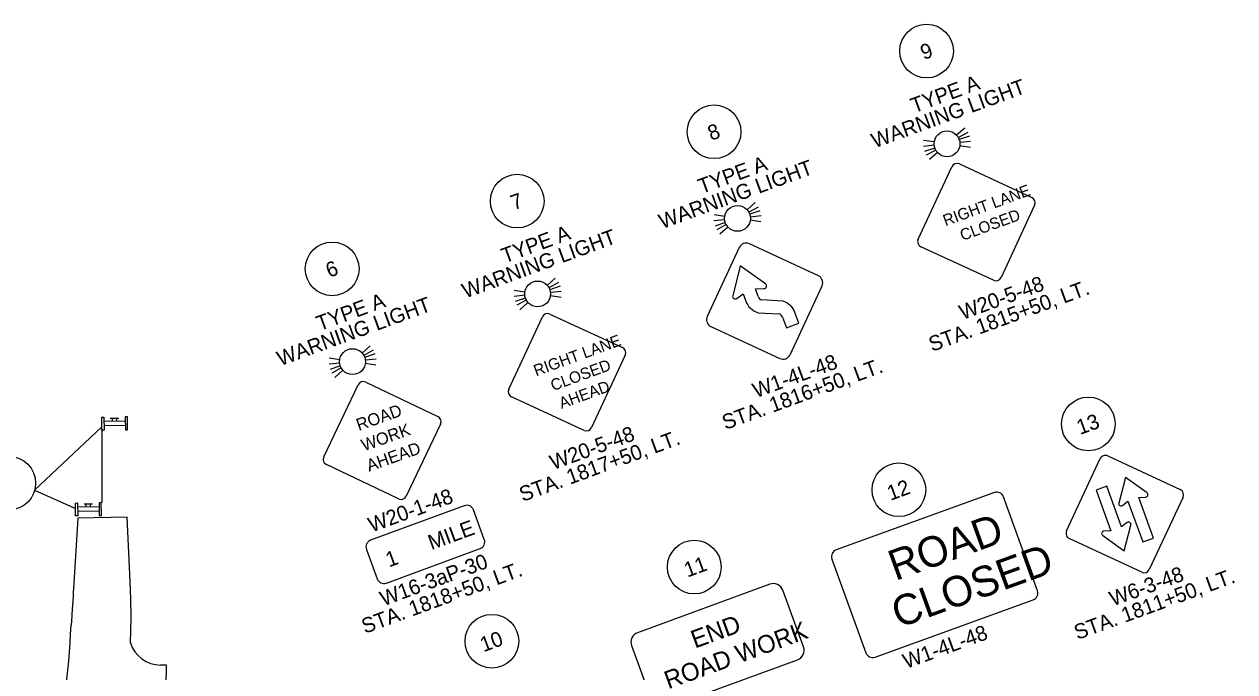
# Model space of a CAD drawing. Extents: x 134216 to 153308, y 327065 to 339865.
# Drawn here: x 152651 to 153215, y 331248 to 331550 of the extents above; entities that cross this region are included whole.
import ezdxf

# ---------------------------------------------------------------- set-up
doc = ezdxf.new("R2010")
doc.units = 0
for name, color, linetype in [('_CIVIL_CONSTRUCTION', 7, 'Continuous'), ('DR_P_Erosion_Control', 7, 'Continuous'), ('DR_P_Inlet_Protection', 7, 'Continuous'), ('SC_Shading2', 7, 'Continuous'), ('UT_X_Misc_Cells', 7, 'Continuous')]:
    doc.layers.add(name, color=color, linetype=linetype)

msp = doc.modelspace()

# ---------------------------------------------------------------- linework, layer by layer
at = {"layer": '_CIVIL_CONSTRUCTION'}
for p, q in [((152673.69, 331284.4), (152673.46, 331280.13)), ((152673.07, 331274.16), (152672.73, 331269.89)), ((152673.41, 331279.28), (152673.13, 331275.01))]:
    msp.add_line(p, q, dxfattribs=at)
for points in [[(152700.33, 331261.71), (152700.75, 331273.5), (152700.6, 331282.03), (152700.29, 331290.25), (152698.91, 331320.16), (152675.9, 331319.79), (152675.89, 331319.77), (152673.8, 331287), (152673.73, 331285.26)], [(152711.01, 331241.56), (152717.06, 331241.48), (152717.06, 331241.48), (152717.19, 331251.28), (152714.41, 331251.32)]]:
    msp.add_lwpolyline(points, dxfattribs=at)
for centre, radius, start, end in [((152287.11, 331287.09), 386, 347.4838, 357.4472), ((152714.61, 331266.32), 15.01, 197.9105, 269.2374)]:
    msp.add_arc(centre, radius, start, end, dxfattribs=at)
for points in [[(152673.44, 331279.79), (152673.44, 331279.72), (152673.43, 331279.65), (152673.43, 331279.58)], [(152673.45, 331279.92), (152673.45, 331279.87), (152673.45, 331279.83), (152673.44, 331279.79)], [(152673.46, 331280), (152673.45, 331279.97), (152673.45, 331279.95), (152673.45, 331279.92)], [(152673.46, 331280.13), (152673.46, 331280.09), (152673.46, 331280.05), (152673.46, 331280)], [(152673.7, 331284.62), (152673.7, 331284.56), (152673.69, 331284.5), (152673.69, 331284.45)], [(152673.69, 331284.45), (152673.69, 331284.43), (152673.69, 331284.42), (152673.69, 331284.4)], [(152673.73, 331285.22), (152673.72, 331285.06), (152673.71, 331284.9), (152673.7, 331284.75)], [(152673.7, 331284.75), (152673.7, 331284.73), (152673.7, 331284.72), (152673.7, 331284.7)], [(152673.7, 331284.7), (152673.7, 331284.68), (152673.7, 331284.65), (152673.7, 331284.62)], [(152673.73, 331285.26), (152673.73, 331285.25), (152673.73, 331285.23), (152673.73, 331285.22)], [(152673.09, 331274.41), (152673.08, 331274.33), (152673.07, 331274.24), (152673.07, 331274.16)], [(152673.1, 331274.54), (152673.1, 331274.53), (152673.09, 331274.51), (152673.09, 331274.5)], [(152673.09, 331274.5), (152673.09, 331274.47), (152673.09, 331274.44), (152673.09, 331274.41)], [(152673.11, 331274.75), (152673.11, 331274.7), (152673.1, 331274.64), (152673.1, 331274.58)], [(152673.1, 331274.58), (152673.1, 331274.57), (152673.1, 331274.55), (152673.1, 331274.54)], [(152673.12, 331274.84), (152673.12, 331274.81), (152673.11, 331274.78), (152673.11, 331274.75)], [(152673.13, 331275.01), (152673.13, 331274.98), (152673.13, 331274.95), (152673.12, 331274.92)], [(152673.12, 331274.92), (152673.12, 331274.89), (152673.12, 331274.87), (152673.12, 331274.84)], [(152673.42, 331279.49), (152673.42, 331279.43), (152673.42, 331279.38), (152673.41, 331279.32)], [(152673.41, 331279.32), (152673.41, 331279.31), (152673.41, 331279.29), (152673.41, 331279.28)], [(152673.43, 331279.58), (152673.43, 331279.55), (152673.43, 331279.52), (152673.42, 331279.49)]]:
    msp.add_open_spline(points, degree=2, dxfattribs=at)
at = {"layer": 'DR_P_Erosion_Control'}
for p, q in [((152686.82, 331362.11), (152655.75, 331332.73)), ((152655.75, 331332.73), (152674.42, 331324.42))]:
    msp.add_line(p, q, dxfattribs=at)
for centre in [(153071.12, 331537.34), (152972.14, 331499.73), (152880.47, 331467.42), (152794.3, 331435.89), (153146.45, 331363.65), (152643.71, 331336.08), (153058.21, 331332.98), (152962.94, 331296.99), (152868.69, 331262.44)]:
    msp.add_circle(centre, 12.5, dxfattribs=at)
at = {"layer": 'DR_P_Inlet_Protection'}
for p, q in [((153088.85, 331501.47), (153085.12, 331498.13)), ((153074.67, 331495.01), (153069.73, 331495.74)), ((153090.3, 331499.41), (153085.92, 331497.01)), ((153091.06, 331497.7), (153086.33, 331496.07)), ((153091.59, 331495.28), (153086.62, 331494.75)), ((153074.64, 331493.48), (153069.67, 331492.95)), ((153074.93, 331492.16), (153070.21, 331490.54)), ((153075.35, 331491.22), (153070.96, 331488.82)), ((153076.14, 331490.1), (153072.42, 331486.77)), ((153091.53, 331492.49), (153086.59, 331493.23)), ((152991.27, 331466.74), (152987.54, 331463.41)), ((152977.09, 331460.28), (152972.15, 331461.02)), ((152992.72, 331464.69), (152988.34, 331462.29)), ((152993.48, 331462.97), (152988.75, 331461.35)), ((152994.01, 331460.56), (152989.04, 331460.03)), ((152977.06, 331458.76), (152972.09, 331458.23)), ((152977.36, 331457.44), (152972.63, 331455.81)), ((152977.77, 331456.5), (152973.38, 331454.1)), ((152978.56, 331455.38), (152974.84, 331452.04)), ((152993.95, 331457.76), (152989.01, 331458.5)), ((152984.36, 331437.3), (152980.84, 331423.36)), ((152996.07, 331428.94), (152984.36, 331437.3)), ((152898.2, 331431.55), (152894.48, 331428.21)), ((152899.65, 331429.49), (152895.27, 331427.09)), ((152900.41, 331427.78), (152895.68, 331426.15)), ((152991.42, 331426.54), (152995.4, 331426.69)), ((152992.72, 331423), (152991.42, 331426.54)), ((152996.07, 331428.94), (152996.07, 331428.94)), ((152884, 331423.56), (152879.02, 331423.03)), ((152884.03, 331425.09), (152879.08, 331425.82)), ((152884.29, 331422.24), (152879.56, 331420.62)), ((152884.7, 331421.3), (152880.32, 331418.9)), ((152900.89, 331422.57), (152895.94, 331423.31)), ((152900.95, 331425.36), (152895.98, 331424.83)), ((152982.8, 331422.08), (152985.64, 331424.3)), ((152985.64, 331424.3), (152986.9, 331420.87)), ((153004.22, 331420.9), (152994.4, 331421.39)), ((152885.5, 331420.18), (152881.77, 331416.85)), ((152992.51, 331415.48), (153002.32, 331415)), ((153011.66, 331410.53), (153009.83, 331415.52)), ((153004.01, 331413.38), (153005.84, 331408.39)), ((153005.84, 331408.39), (153011.66, 331410.53)), ((152812.01, 331400.02), (152808.28, 331396.68)), ((152797.84, 331393.54), (152792.89, 331394.27)), ((152813.46, 331397.96), (152809.08, 331395.56)), ((152814.22, 331396.25), (152809.49, 331394.62)), ((152814.76, 331393.84), (152809.79, 331393.3)), ((152797.81, 331392.01), (152792.84, 331391.48)), ((152798.1, 331390.69), (152793.38, 331389.06)), ((152798.52, 331389.76), (152794.14, 331387.35)), ((152799.31, 331388.64), (152795.59, 331385.3)), ((152814.7, 331391.04), (152809.76, 331391.77)), ((153163.7, 331338.73), (153160.63, 331326.75)), ((153173.76, 331331.53), (153163.7, 331338.73)), ((153155.02, 331334.63), (153150.03, 331332.81)), ((153150.03, 331332.81), (153156.92, 331313.87)), ((153161.91, 331315.69), (153155.02, 331334.63)), ((153162.3, 331325.65), (153164.91, 331327.64)), ((153164.91, 331327.64), (153171.81, 331308.7)), ((153169.9, 331329.46), (153173.19, 331329.61)), ((153176.8, 331310.52), (153169.9, 331329.46)), ((153156.92, 331313.87), (153153.64, 331313.72)), ((153164.52, 331317.68), (153161.91, 331315.69)), ((153163.12, 331304.6), (153166.2, 331316.57)), ((153153.07, 331311.79), (153163.12, 331304.6)), ((153171.81, 331308.7), (153176.8, 331310.52))]:
    msp.add_line(p, q, dxfattribs=at)
for points in [[(153067.21, 331449.73), (153082.85, 331483.47)], [(153086.38, 331484.77), (153120.12, 331469.13)], [(153121.41, 331465.6), (153105.77, 331431.86)], [(152983.88, 331445.86), (152968.98, 331413.73)], [(153020.71, 331432.69), (152988.58, 331447.59)], [(153102.24, 331430.57), (153068.51, 331446.21)], [(153007.54, 331395.86), (153022.43, 331427.99)], [(152876.57, 331379.81), (152892.21, 331413.55)], [(152895.74, 331414.85), (152929.47, 331399.21)], [(152970.7, 331409.03), (153002.83, 331394.13)], [(152930.77, 331395.68), (152915.13, 331361.94)], [(152790.38, 331348.28), (152806.37, 331381.85)], [(152809.91, 331383.1), (152843.49, 331367.11)], [(152911.6, 331360.65), (152877.86, 331376.29)], [(152844.74, 331363.57), (152828.75, 331330)], [(153136.3, 331313.79), (153152.01, 331347.5)], [(153155.54, 331348.78), (153189.24, 331333.07)], [(152825.21, 331328.74), (152791.64, 331344.74)], [(153102.69, 331331.66), (153029.03, 331305)], [(152855.84, 331325.56), (152812.22, 331309.5)], [(153122.77, 331285.97), (153106.96, 331329.66)], [(153190.53, 331329.54), (153174.81, 331295.83)], [(152865.15, 331309.88), (152860.11, 331323.59)], [(153171.28, 331294.55), (153137.58, 331310.26)], [(152810.25, 331305.24), (152815.3, 331291.53)], [(152819.56, 331289.56), (152863.18, 331305.61)], [(153027.03, 331300.74), (153042.84, 331257.04)], [(152998.11, 331288.98), (152936.5, 331266.4)], [(153013.81, 331259.79), (153004.13, 331286.2)], [(153047.11, 331255.05), (153120.77, 331281.71)], [(152933.71, 331260.39), (152943.39, 331233.98)], [(152949.4, 331231.19), (153011.02, 331253.78)]]:
    msp.add_lwpolyline(points, dxfattribs=at)
for centre in [(153080.63, 331494.12), (152983.05, 331459.39), (152889.99, 331424.2), (152803.8, 331392.66)]:
    msp.add_circle(centre, 6.02, dxfattribs=at)
for centre, radius, start, end in [((153085.26, 331482.36), 2.66, 65.1282, 155.1282), ((153119, 331466.72), 2.66, 335.1282, 65.1282), ((153069.62, 331448.62), 2.66, 155.1282, 245.1282), ((152987.09, 331444.37), 3.54, 65.1282, 155.1282), ((153019.22, 331429.48), 3.54, 335.1282, 65.1282), ((152995.35, 331427.93), 1.24, 272.3553, 54.4542), ((153103.36, 331432.98), 2.66, 245.1282, 335.1282), ((152982.04, 331423.06), 1.24, 165.8017, 307.898), ((152995.21, 331423.92), 8.85, 200.1282, 252.2532), ((152995.21, 331423.92), 2.66, 200.1282, 252.2532), ((153001.52, 331412.47), 8.85, 20.1282, 72.2532), ((152894.62, 331412.44), 2.66, 65.1282, 155.1282), ((152972.19, 331412.24), 3.54, 155.1282, 245.1282), ((153001.52, 331412.47), 2.66, 20.1282, 72.2532), ((152928.36, 331396.8), 2.66, 335.1282, 65.1282), ((153004.32, 331397.35), 3.54, 245.1282, 335.1282), ((152808.77, 331380.71), 2.66, 64.5281, 154.5281), ((152878.98, 331378.7), 2.66, 155.1282, 245.1282), ((152842.34, 331364.71), 2.66, 334.5281, 64.5281), ((152912.72, 331363.06), 2.66, 245.1282, 335.1282), ((152792.78, 331347.13), 2.66, 154.5281, 244.5281), ((153154.42, 331346.37), 2.66, 65.0021, 155.0021), ((153103.83, 331328.53), 3.33, 19.8957, 109.8957), ((153173.14, 331330.67), 1.06, 272.6359, 54.4076), ((153188.12, 331330.66), 2.66, 335.0021, 65.0021), ((152826.35, 331331.14), 2.66, 244.5281, 334.5281), ((152856.99, 331322.44), 3.32, 20.2027, 110.2027), ((153161.66, 331326.49), 1.06, 165.5966, 307.3683), ((153138.7, 331312.67), 2.66, 155.0021, 245.0021), ((153153.69, 331312.66), 1.06, 92.6359, 234.4076), ((153165.17, 331316.84), 1.06, 345.5966, 127.3683), ((152813.37, 331306.39), 3.32, 110.2027, 200.2027), ((152862.04, 331308.73), 3.32, 290.2027, 20.2027), ((153030.16, 331301.87), 3.33, 109.8957, 199.8957), ((152818.41, 331292.68), 3.32, 200.2027, 290.2027), ((153172.41, 331296.95), 2.66, 245.0021, 335.0021), ((152999.73, 331284.58), 4.69, 20.1282, 110.1282), ((153119.64, 331284.84), 3.33, 289.8957, 19.8957), ((152938.11, 331262), 4.69, 110.1282, 200.1282), ((153009.4, 331258.18), 4.69, 290.1282, 20.1282), ((153045.97, 331258.18), 3.33, 199.8957, 289.8957)]:
    msp.add_arc(centre, radius, start, end, dxfattribs=at)
at = {"layer": 'SC_Shading2'}
for p, q in [((152698, 331364.93), (152688, 331364.79)), ((152690.98, 331366.33), (152694.98, 331366.39)), ((152692, 331364.85), (152691.98, 331366.35)), ((152694, 331364.87), (152693.98, 331366.37)), ((152698.03, 331362.93), (152688.03, 331362.79)), ((152693.02, 331363.86), (152693.02, 331363.86)), ((152685.77, 331324.98), (152675.77, 331324.84)), ((152678.75, 331326.38), (152682.74, 331326.43)), ((152679.77, 331324.89), (152679.75, 331326.39)), ((152681.77, 331324.92), (152681.75, 331326.42)), ((152685.79, 331322.98), (152675.8, 331322.84)), ((152680.78, 331323.91), (152680.78, 331323.91))]:
    msp.add_line(p, q, dxfattribs=at)
for points in [[(152687.06, 331360.77), (152686.97, 331366.77), (152687.97, 331366.79), (152688.06, 331360.79)], [(152699.06, 331360.94), (152698.97, 331366.94), (152697.97, 331366.93), (152698.06, 331360.93)], [(152674.82, 331320.82), (152674.74, 331326.82), (152675.74, 331326.84), (152675.82, 331320.84)], [(152686.82, 331320.99), (152686.74, 331326.99), (152685.74, 331326.98), (152685.82, 331320.98)]]:
    msp.add_lwpolyline(points, close=True, dxfattribs=at)
at = {"layer": 'UT_X_Misc_Cells'}
msp.add_line((152687.22, 331327), (152687.25, 331360.79), dxfattribs=at)

# ---------------------------------------------------------------- texts
at = {"layer": 'DR_P_Erosion_Control'}
for s, rotation, p in [('9', 20.1282, (153069.79, 331533.13)), ('WARNING LIGHT', 20.1282, (153046.97, 331491.97)), ('TYPE A', 20.1282, (153065.28, 331508.33)), ('8', 20.1282, (152970.75, 331495.5)), ('WARNING LIGHT', 20.1282, (152947.99, 331454.36)), ('TYPE A', 20.1282, (152966.3, 331470.72)), ('7', 20.1282, (152878.94, 331463.13)), ('WARNING LIGHT', 20.1282, (152856.33, 331422.05)), ('TYPE A', 20.1282, (152874.64, 331438.41)), ('6', 20.1282, (152792.9, 331431.65)), ('W20-5-48', 20.1282, (153087.87, 331412.05)), ('STA. 1815+50, LT.', 20.1282, (153073.66, 331397.19)), ('WARNING LIGHT', 20.1282, (152770.15, 331390.51)), ('TYPE A', 20.1282, (152788.46, 331406.87)), ('STA. 1816+50, LT.', 20.1282, (152977.44, 331360.79)), ('W1-4L-48', 20.1282, (152991.66, 331375.65)), ('13', 20.1282, (153142.54, 331358.49)), ('STA. 1817+50, LT.', 20.1282, (152883.01, 331327.27)), ('W20-5-48', 20.1282, (152897.23, 331342.13)), ('12', 20.1282, (153054.28, 331327.81)), ('W20-1-48', 20.1282, (152812.67, 331313.04)), ('W16-3aP-30', 20.2027, (152818.14, 331278.68)), ('STA. 1818+50, LT.', 20.2027, (152809.56, 331265.87)), ('11', 20.1282, (152959.74, 331292.08)), ('W6-3-48', 20.0021, (153157.83, 331278.64)), ('STA. 1811+50, LT.', 20.0021, (153141.36, 331263.01)), ('W1-4L-48', 20.1282, (153061.63, 331249.52)), ('10', 20.1282, (152864.74, 331257.27))]:
    msp.add_text(s, height=7, rotation=rotation, dxfattribs=at).set_placement(p)
at = {"layer": 'DR_P_Inlet_Protection'}
for s, height, rotation, p in [('RIGHT LANE', 5.313, 20.1282, (153079.93, 331455.69)), ('CLOSED', 5.313, 20.1282, (153087.84, 331448.85)), ('RIGHT LANE', 5.313, 20.1282, (152889.28, 331385.77)), ('CLOSED', 5.313, 20.1282, (152897.19, 331378.93)), ('AHEAD', 5.313, 20.1282, (152901.12, 331370.62)), ('ROAD', 5.664, 19.5281, (152806.71, 331360.35)), ('WORK', 5.664, 19.5281, (152809.09, 331350.85)), ('AHEAD', 5.664, 19.5281, (152811.48, 331341.37)), ('ROAD', 14.167, 19.8957, (153056.57, 331290.46)), ('MILE', 7.083, 20.2027, (152840.53, 331304.82)), ('1', 7.08, 20.2027, (152820.77, 331296.79)), ('CLOSED', 14.167, 19.8957, (153058.08, 331268.41)), ('ROAD WORK', 8.333, 20.1282, (152950.85, 331240.04)), ('END', 8.333, 20.1282, (152963.25, 331259.01))]:
    msp.add_text(s, height=height, rotation=rotation, dxfattribs=at).set_placement(p)

doc.saveas('drawing.dxf')
